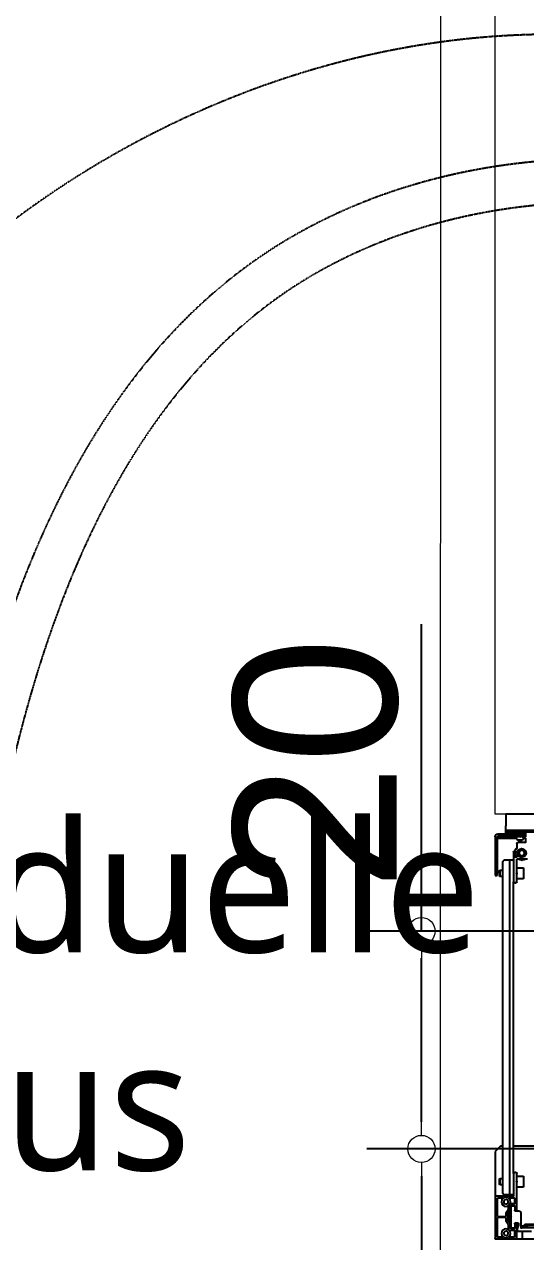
# Model space of a CAD drawing. Header units: millimetres. Extents: x 449410 to 506007, y -379864 to -318775.
# Drawn here: x 465997 to 466457, y -334214 to -333096 of the extents above; entities that cross this region are included whole.
import ezdxf

# ---------------------------------------------------------------- set-up
doc = ezdxf.new("R2010")
doc.units = ezdxf.units.MM
doc.linetypes.add('prlm_ef', pattern=[0.165, 0.1, -0.065])
doc.layers.add('_GAZELEC-BOITE INCORPO', color=36, linetype='Continuous', lineweight=18)
for name, color, linetype in [('_GAZELEC-EAU CHAUDE', 1, 'Continuous'), ('prlm-CHAUFF', 30, 'Continuous'), ('prlm-EAU-EF', 161, 'Continuous'), ('prlm-MOD', 64, 'Continuous')]:
    doc.layers.add(name, color=color, linetype=linetype)
doc.layers.add('prlm-xpoly', color=7, linetype='Continuous', plot=False)
doc.styles.add('Arial', font='arial.ttf')
doc.styles.add('prlm-chauff', font='trebucbi.ttf', dxfattribs={"height": 18})
doc.dimstyles.new('200', dxfattribs={"dimtxt": 150, "dimasz": 25, "dimexe": 50, "dimexo": 50, "dimgap": 20, "dimtad": 1, "dimdec": 0, "dimlfac": 0.1, "dimdsep": 46, "dimtxsty": 'Arial', "dimblk1": 'DOTBLANK', "dimblk2": 'DOTBLANK', "dimsah": 1, "dimcen": 25, "dimclrd": 5, "dimclre": 5, "dimadec": 0, "dimazin": 0, "dimtfac": 1, "dimtdec": 0, "dimtmove": 0, "dimatfit": 3, "dimldrblk": 'DOTBLANK', "dimfxl": 50, "dimtolj": 1, "dimtzin": 0, "dimarcsym": 0})

# ---------------------------------------------------------------- blocks, each defined once
blk = doc.blocks.new('MTI900_Alu_390')
at = {"layer": 'prlm-MOD', "color": 1, "linetype": 'Continuous'}
for p, q in [((-4.475, 0), (-4.472, 0)), ((-4.475, -0.003), (-4.475, 0)), ((-4.472, 0), (-4.278, 0)), ((-4.278, 0), (-4.225, 0)), ((-4.225, 0), (4.225, 0)), ((-4.225, -0.07), (-4.225, 0)), ((-4.475, -0.387), (-4.475, -0.003)), ((-4.457, -0.191), (-4.457, -0.021)), ((-4.454, -0.018), (-4.403, -0.018)), ((-4.395, -0.038), (-4.375, -0.027)), ((-4.395, -0.062), (-4.395, -0.038)), ((-4.375, -0.073), (-4.395, -0.062)), ((-4.375, -0.027), (-4.355, -0.038)), ((-4.355, -0.062), (-4.375, -0.073)), ((-4.355, -0.038), (-4.355, -0.062)), ((-4.353, -0.086), (-4.353, -0.129)), ((-4.347, -0.018), (-4.296, -0.018)), ((-4.335, -0.098), (-4.335, -0.134)), ((-4.298, -0.095), (-4.332, -0.095)), ((-4.296, -0.077), (-4.331, -0.077)), ((-4.33, -0.195), (-4.33, -0.103)), ((-4.327, -0.1), (-4.298, -0.1)), ((-4.295, -0.137), (-4.295, -0.098)), ((-4.293, -0.021), (-4.293, -0.074)), ((-4.275, -0.003), (-4.275, -0.137)), ((-4.27, -0.073), (-4.27, -0.09)), ((-4.27, -0.09), (-4.26, -0.12)), ((-4.267, -0.07), (-4.14, -0.07)), ((-4.235, -0.1), (-4.235, -0.24)), ((-3.963, -0.1), (-4.229, -0.1)), ((-4.225, -0.105), (-4.225, -0.1)), ((-4.225, -0.105), (-4.165, -0.105)), ((-4.225, -0.105), (-4.225, -0.12)), ((-4.457, -0.369), (-4.457, -0.209)), ((-4.376, -0.194), (-4.454, -0.194)), ((-4.454, -0.206), (-4.376, -0.206)), ((-4.373, -0.16), (-4.373, -0.191)), ((-4.373, -0.209), (-4.373, -0.24)), ((-4.354, -0.13), (-4.372, -0.159)), ((-4.338, -0.16), (-4.355, -0.19)), ((-4.355, -0.166), (-4.355, -0.234)), ((-4.355, -0.21), (-4.338, -0.24)), ((-4.336, -0.136), (-4.354, -0.164)), ((-4.33, -0.168), (-4.342, -0.168)), ((-4.338, -0.24), (-4.338, -0.16)), ((-4.33, -0.16), (-4.338, -0.16)), ((-4.325, -0.2), (-4.33, -0.195)), ((-4.33, -0.205), (-4.325, -0.2)), ((-4.33, -0.297), (-4.33, -0.205)), ((-4.295, -0.137), (-4.295, -0.142)), ((-4.278, -0.14), (-4.292, -0.14)), ((-4.292, -0.145), (-4.263, -0.145)), ((-4.26, -0.142), (-4.26, -0.12)), ((-4.225, -0.12), (-4.17, -0.12)), ((-4.203, -0.12), (-4.203, -0.125)), ((-4.203, -0.125), (-4.067, -0.125)), ((-4.203, -0.125), (-4.203, -0.135)), ((-4.203, -0.135), (-4.067, -0.135)), ((-4.395, -0.328), (-4.375, -0.317)), ((-4.395, -0.352), (-4.395, -0.328)), ((-4.375, -0.317), (-4.355, -0.328)), ((-4.373, -0.24), (-4.354, -0.27)), ((-4.355, -0.328), (-4.355, -0.352)), ((-4.354, -0.236), (-4.335, -0.265)), ((-4.353, -0.271), (-4.353, -0.304)), ((-4.33, -0.232), (-4.342, -0.232)), ((-4.338, -0.24), (-4.33, -0.24)), ((-4.335, -0.265), (-4.335, -0.302)), ((-4.332, -0.305), (-4.298, -0.305)), ((-4.328, -0.323), (-4.296, -0.323)), ((-4.298, -0.3), (-4.327, -0.3)), ((-4.295, -0.258), (-4.295, -0.263)), ((-4.295, -0.302), (-4.295, -0.263)), ((-4.293, -0.326), (-4.293, -0.369)), ((-4.25, -0.255), (-4.292, -0.255)), ((-4.292, -0.26), (-4.278, -0.26)), ((-4.275, -0.263), (-4.275, -0.52)), ((-4.25, -0.255), (-4.235, -0.24)), ((-4.475, -0.8), (-4.475, -0.387)), ((-4.308, -0.39), (-4.472, -0.39)), ((-4.403, -0.372), (-4.454, -0.372)), ((-4.395, -0.405), (-4.405, -0.415)), ((-4.405, -0.415), (-4.405, -3.465)), ((-4.375, -0.363), (-4.395, -0.352)), ((-4.34, -0.405), (-4.395, -0.405)), ((-4.355, -0.352), (-4.375, -0.363)), ((-4.296, -0.372), (-4.347, -0.372)), ((-4.305, -0.405), (-4.34, -0.405)), ((-4.34, -0.405), (-4.34, -3.475)), ((-4.305, -0.6), (-4.305, -0.393)), ((-4.43, -0.495), (-4.435, -0.5)), ((-4.435, -0.5), (-4.435, -0.55)), ((-4.435, -0.55), (-4.43, -0.555)), ((-4.43, -0.555), (-4.43, -0.495)), ((-4.405, -0.495), (-4.43, -0.495)), ((-4.43, -0.555), (-4.405, -0.555)), ((-4.275, -0.52), (-4.278, -0.523)), ((-4.278, -0.527), (-4.275, -0.53)), ((-4.215, -0.475), (-4.275, -0.475)), ((-4.275, -0.53), (-4.275, -0.52)), ((-4.275, -0.53), (-4.275, -0.6)), ((-4.215, -0.575), (-4.215, -0.475)), ((-4.305, -0.6), (-4.305, -3.277)), ((-4.285, -0.61), (-4.295, -0.61)), ((-4.275, -0.575), (-4.215, -0.575)), ((-4.425, -0.85), (-4.475, -0.8)), ((-4.405, -0.85), (-4.425, -0.85)), ((-3.825, -0.85), (-4.305, -0.85)), ((-4.475, -3.355), (-4.475, -3.335)), ((-4.475, -3.335), (-4.455, -3.335)), ((-4.455, -3.335), (-4.455, -3.355)), ((-4.43, -3.325), (-4.435, -3.33)), ((-4.435, -3.33), (-4.435, -3.38)), ((-4.43, -3.385), (-4.43, -3.325)), ((-4.405, -3.325), (-4.43, -3.325)), ((-4.305, -3.553), (-4.305, -3.277)), ((-4.295, -3.267), (-4.285, -3.267)), ((-4.276, -3.348), (-4.278, -3.35)), ((-4.275, -3.277), (-4.275, -3.346)), ((-4.215, -3.305), (-4.275, -3.305)), ((-4.275, -3.358), (-4.275, -3.346)), ((-4.215, -3.405), (-4.215, -3.305)), ((-4.475, -3.69), (-4.475, -3.355)), ((-4.455, -3.355), (-4.475, -3.355)), ((-4.455, -3.69), (-4.455, -3.355)), ((-4.435, -3.38), (-4.43, -3.385)), ((-4.43, -3.385), (-4.405, -3.385)), ((-4.278, -3.354), (-4.276, -3.356)), ((-4.275, -3.358), (-4.275, -3.484)), ((-4.275, -3.405), (-4.215, -3.405)), ((-4.405, -3.465), (-4.395, -3.475)), ((-4.34, -3.475), (-4.395, -3.475)), ((-4.305, -3.475), (-4.34, -3.475)), ((-4.277, -3.582), (-4.304, -3.555)), ((-4.291, -3.577), (-4.291, -3.568)), ((-4.29, -3.507), (-4.285, -3.504)), ((-4.29, -3.507), (-4.29, -3.549)), ((-4.274, -3.504), (-4.287, -3.504)), ((-4.287, -3.552), (-4.282, -3.552)), ((-4.279, -3.549), (-4.279, -3.545)), ((-4.276, -3.542), (-4.273, -3.542)), ((-4.272, -3.487), (-4.178, -3.487)), ((-4.271, -3.518), (-4.271, -3.507)), ((-4.266, -3.521), (-4.268, -3.521)), ((-4.24, -3.478), (-4.23, -3.472)), ((-4.23, -3.472), (-4.22, -3.478)), ((-4.195, -3.561), (-4.195, -3.523)), ((-4.455, -3.682), (-4.455, -3.68)), ((-4.452, -3.677), (-4.279, -3.677)), ((-4.281, -3.583), (-4.291, -3.577)), ((-4.277, -3.676), (-4.268, -3.663)), ((-4.276, -3.627), (-4.276, -3.584)), ((-4.198, -3.637), (-4.266, -3.637)), ((-4.263, -3.657), (-4.265, -3.659)), ((-4.225, -3.659), (-4.265, -3.659)), ((-4.265, -3.659), (-4.265, -3.662)), ((-4.265, -3.662), (-4.225, -3.662)), ((-4.227, -3.657), (-4.263, -3.657)), ((-4.261, -3.657), (-4.261, -3.662)), ((-4.247, -3.687), (-4.252, -3.692)), ((-4.238, -3.692), (-4.243, -3.687)), ((-4.229, -3.657), (-4.229, -3.662)), ((-4.225, -3.659), (-4.227, -3.657)), ((-4.225, -3.662), (-4.225, -3.659)), ((-4.222, -3.663), (-4.213, -3.676)), ((-4.211, -3.677), (-4.198, -3.677)), ((-4.195, -3.674), (-4.195, -3.64)), ((-4.215, -3.695), (-4.45, -3.695)), ((-4.215, -3.715), (-4.45, -3.715)), ((-4.285, -3.692), (-4.445, -3.692)), ((-4.378, -3.747), (-4.378, -3.727)), ((-4.378, -3.727), (-4.298, -3.727)), ((-4.375, -3.747), (-4.378, -3.747)), ((-4.375, -3.737), (4.375, -3.737)), ((-4.375, -3.747), (-4.375, -3.737)), ((4.375, -3.747), (-4.375, -3.747)), ((-4.375, -3.747), (-4.375, -3.792)), ((-4.375, -3.902), (-4.375, -3.792)), ((-4.345, -3.724), (-4.345, -3.718)), ((-4.342, -3.715), (-4.288, -3.715)), ((-4.298, -3.727), (-4.342, -3.727)), ((-4.298, -3.727), (-4.298, -3.737)), ((-4.295, -3.734), (-4.295, -3.73)), ((-4.265, -3.69), (-4.283, -3.69)), ((-4.283, -3.72), (-4.265, -3.72)), ((-4.265, -3.716), (-4.269, -3.72)), ((-4.265, -3.69), (-4.265, -3.695)), ((-4.262, -3.716), (-4.265, -3.716)), ((-4.252, -3.692), (-4.262, -3.692)), ((-4.261, -3.69), (-4.261, -3.695)), ((-4.26, -3.715), (-4.231, -3.715)), ((-4.247, -3.732), (-4.252, -3.737)), ((-4.241, -3.734), (-4.249, -3.734)), ((-4.238, -3.737), (-4.243, -3.732)), ((-4.228, -3.692), (-4.238, -3.692)), ((-4.229, -3.69), (-4.229, -3.695)), ((-4.225, -3.716), (-4.229, -3.716)), ((-4.225, -3.69), (-4.198, -3.69)), ((-4.225, -3.695), (-4.225, -3.69)), ((-4.221, -3.72), (-4.225, -3.716)), ((-4.225, -3.72), (-4.215, -3.72)), ((-4.215, -3.715), (-4.215, -3.695)), ((-4.215, -3.695), (-4.195, -3.695)), ((-4.195, -3.715), (-4.215, -3.715)), ((-4.215, -3.72), (-4.215, -3.722)), ((-4.212, -3.725), (-4.198, -3.725)), ((-4.195, -3.722), (-4.195, -3.693)), ((-4.375, -3.902), (4.375, -3.902))]:
    blk.add_line(p, q, dxfattribs=at)
for centre, radius in [((-4.375, -0.05), 0.0425), ((-4.375, -0.34), 0.0425), ((-4.23, -3.542), 0.035), ((-4.23, -3.542), 0.03), ((-4.23, -3.542), 0.025)]:
    blk.add_circle(centre, radius, dxfattribs=at)
for centre, radius, start, end in [((-4.472, -0.003), 0.003, 90, 180), ((-4.278, -0.003), 0.003, 0, 90), ((-4.454, -0.021), 0.003, 90, 180), ((-4.403, -0.021), 0.003, 84.5182, 90), ((-4.347, -0.021), 0.003, 90, 95.4817), ((-4.331, -0.067), 0.01, 213.6525, 270), ((-4.332, -0.098), 0.003, 90, 180), ((-4.327, -0.103), 0.003, 90, 180), ((-4.298, -0.098), 0.003, 0, 90), ((-4.298, -0.103), 0.003, 0, 90), ((-4.296, -0.021), 0.003, 0, 90), ((-4.296, -0.074), 0.003, 270, 0), ((-4.267, -0.073), 0.003, 90, 180), ((-4.267, -0.09), 0.003, 180, 198.4349), ((-4.232, -0.1), 0.003, 0, 180), ((-4.454, -0.191), 0.003, 180, 270), ((-4.454, -0.209), 0.003, 90, 180), ((-4.376, -0.191), 0.003, 270, 0), ((-4.376, -0.209), 0.003, 0, 90), ((-4.37, -0.16), 0.003, 146.3099, 180), ((-4.352, -0.166), 0.003, 146.3099, 180), ((-4.356, -0.129), 0.003, 326.3099, 0), ((-4.338, -0.134), 0.003, 326.3099, 0), ((-4.292, -0.137), 0.003, 180, 270), ((-4.292, -0.142), 0.003, 180, 270), ((-4.278, -0.137), 0.003, 270, 0), ((-4.263, -0.142), 0.003, 270, 0), ((-4.263, -0.12), 0.003, 0, 18.4349), ((-4.352, -0.234), 0.003, 180, 213.6901), ((-4.356, -0.271), 0.003, 0, 33.6901), ((-4.332, -0.302), 0.003, 180, 270), ((-4.328, -0.333), 0.01, 90, 133.851), ((-4.327, -0.297), 0.003, 180, 270), ((-4.298, -0.297), 0.003, 270, 0), ((-4.298, -0.302), 0.003, 270, 0), ((-4.296, -0.326), 0.003, 0, 90), ((-4.292, -0.258), 0.003, 90, 180), ((-4.292, -0.263), 0.003, 90, 180), ((-4.278, -0.263), 0.003, 0, 90), ((-4.472, -0.387), 0.003, 180, 270), ((-4.454, -0.369), 0.003, 180, 270), ((-4.403, -0.369), 0.003, 270, 275.4818), ((-4.347, -0.369), 0.003, 264.5182, 270), ((-4.308, -0.393), 0.003, 0, 90), ((-4.296, -0.369), 0.003, 270, 0), ((-4.276, -0.525), 0.003, 135, 225), ((-4.295, -0.6), 0.01, 180, 270), ((-4.285, -0.6), 0.01, 270, 0), ((-4.295, -3.277), 0.01, 90, 180), ((-4.285, -3.277), 0.01, 0, 90), ((-4.276, -3.352), 0.003, 135, 225), ((-4.278, -3.346), 0.003, 315, 0), ((-4.278, -3.358), 0.003, 0, 45), ((-4.302, -3.553), 0.003, 180, 225), ((-4.287, -3.507), 0.003, 90, 180), ((-4.23, -3.542), 0.06, 140.7035, 188.509), ((-4.23, -3.542), 0.065, 144.2242, 157.3801), ((-4.287, -3.549), 0.003, 180, 270), ((-4.23, -3.542), 0.065, 206.162, 224.9525), ((-4.282, -3.549), 0.003, 270, 0), ((-4.276, -3.545), 0.003, 90, 180), ((-4.272, -3.484), 0.003, 180, 270), ((-4.274, -3.507), 0.003, 0, 90), ((-4.273, -3.545), 0.003, 4.0006, 90), ((-4.268, -3.518), 0.003, 180, 270), ((-4.23, -3.542), 0.04, 184.0006, 146.0728), ((-4.23, -3.542), 0.04, 146.0728, 184.0006), ((-4.266, -3.518), 0.003, 270, 326.0728), ((-4.23, -3.542), 0.065, 57.7958, 122.2042), ((-4.23, -3.542), 0.06, 66.4435, 113.5565), ((-4.452, -3.68), 0.003, 90, 180), ((-4.445, -3.682), 0.01, 180, 270), ((-4.279, -3.674), 0.003, 270, 325.008), ((-4.279, -3.584), 0.003, 0, 45), ((-4.266, -3.627), 0.01, 180, 270), ((-4.265, -3.665), 0.003, 90, 145.008), ((-4.245, -3.689), 0.003, 45, 135), ((-4.225, -3.665), 0.003, 34.992, 90), ((-4.211, -3.674), 0.003, 214.992, 270), ((-4.198, -3.64), 0.003, 0, 90), ((-4.198, -3.674), 0.003, 270, 0), ((-4.45, -3.69), 0.025, 180, 270), ((-4.45, -3.69), 0.005, 180, 270), ((-4.342, -3.718), 0.003, 90, 180), ((-4.342, -3.724), 0.003, 180, 270), ((-4.298, -3.73), 0.003, 0, 90), ((-4.292, -3.734), 0.003, 180, 270), ((-4.288, -3.718), 0.003, 9.5941, 90), ((-4.283, -3.717), 0.003, 189.5941, 270), ((-4.283, -3.693), 0.003, 90, 160.5288), ((-4.265, -3.693), 0.003, 19.4712, 90), ((-4.275, -3.715), 0.01, 353.9388, 0), ((-4.265, -3.717), 0.003, 270, 350.4059), ((-4.26, -3.718), 0.003, 90, 170.4059), ((-4.245, -3.734), 0.003, 45, 135), ((-4.231, -3.718), 0.003, 9.5941, 90), ((-4.225, -3.693), 0.003, 90, 160.5288), ((-4.225, -3.717), 0.003, 189.5941, 270), ((-4.215, -3.715), 0.01, 180, 186.0612), ((-4.212, -3.722), 0.003, 180, 270), ((-4.198, -3.693), 0.003, 0, 90), ((-4.198, -3.722), 0.003, 270, 0)]:
    blk.add_arc(centre, radius, start, end, dxfattribs=at)
blk = doc.blocks.new('_DOTBLANK')
at = {"color": 0, "linetype": 'ByBlock'}
blk.add_line((-0.5, 0), (-1, 0), dxfattribs=at)
blk.add_circle((0, 0), 0.5, dxfattribs=at)
blk = doc.blocks.new('*D172')
at = {"layer": '_GAZELEC-BOITE INCORPO', "color": 5, "lineweight": -2, "transparency": 16777216}
for p, q in [((466971.1, -334128.7), (466311, -334128.7)), ((466361, -334153.7), (466361, -338507.7)), ((466971.1, -338532.7), (466311, -338532.7))]:
    blk.add_line(p, q, dxfattribs=at)
at = {"layer": '_GAZELEC-BOITE INCORPO', "color": 5, "lineweight": -2, "transparency": 16777216, "xscale": 25, "yscale": 25, "zscale": 25}
for p, rotation in [((466361, -334128.7), 90), ((466361, -338532.7), 270)]:
    blk.add_blockref('_DOTBLANK', p, dxfattribs=dict(at, rotation=rotation))
at = {"layer": '_GAZELEC-BOITE INCORPO', "color": 0, "transparency": 16777216, "insert": (466264.4, -336330.7), "char_height": 150, "attachment_point": 5, "rotation": 90, "style": 'Arial'}
blk.add_mtext('\\A1;440', dxfattribs=at)
blk = doc.blocks.new('*D173')
at = {"layer": '_GAZELEC-BOITE INCORPO', "color": 5, "lineweight": -2, "transparency": 16777216}
for p, q in [((466361, -333928.7), (466361, -333646.8)), ((466971.1, -333928.7), (466311, -333928.7)), ((466361, -334103.7), (466361, -333953.7)), ((466971.1, -334128.7), (466311, -334128.7))]:
    blk.add_line(p, q, dxfattribs=at)
at = {"layer": '_GAZELEC-BOITE INCORPO', "color": 5, "lineweight": -2, "transparency": 16777216, "xscale": 25, "yscale": 25, "zscale": 25}
for p, rotation in [((466361, -333928.7), 90), ((466361, -334128.7), 270)]:
    blk.add_blockref('_DOTBLANK', p, dxfattribs=dict(at, rotation=rotation))
at = {"layer": '_GAZELEC-BOITE INCORPO', "color": 0, "transparency": 16777216, "insert": (466264.4, -333775.2), "char_height": 150, "attachment_point": 5, "rotation": 90, "style": 'Arial'}
blk.add_mtext('\\A1;20', dxfattribs=at)

msp = doc.modelspace()

# ---------------------------------------------------------------- linework, layer by layer
at = {"layer": '_GAZELEC-EAU CHAUDE', "linetype": 'prlm_ef'}
msp.add_open_spline([(467096.576, -334031.966), (467096.625, -334011.303), (467096.673, -333990.666), (467096.689, -333951.753), (467096.665, -333933.476), (467096.415, -333878.602), (467096.012, -333841.989), (467094.117, -333769.073), (467092.625, -333732.77), (467089.115, -333678.827), (467087.734, -333660.931), (467084.817, -333629.101), (467083.375, -333615.127), (467080.674, -333591.881), (467079.509, -333582.567), (467077.011, -333564.014), (467075.678, -333554.766), (467071.427, -333527.101), (467068.261, -333508.764), (467057.81, -333454.049), (467049.573, -333417.964), (467023.42, -333318.374), (467002.983, -333255.576), (466956.104, -333131.343), (466929.662, -333069.907), (466872.15, -332947.739), (466841.08, -332887.007), (466775.725, -332765.597), (466741.441, -332704.921), (466671.098, -332582.969), (466635.04, -332521.694), (466562.608, -332397.878), (466526.234, -332335.336), (466473.526, -332241.813), (466456.744, -332211.587), (466423.346, -332150.172), (466406.737, -332118.975), (466379.773, -332066.915), (466369.249, -332046.225), (466338.125, -331983.74), (466317.983, -331941.543), (466279.258, -331856.27), (466260.675, -331813.191), (466208.395, -331684.445), (466177.413, -331597.783), (466125.394, -331423.188), (466104.356, -331335.253), (466078.099, -331178.535), (466070.443, -331109.725), (466064.224, -330972.889), (466065.662, -330904.859), (466077.838, -330782.097), (466086.909, -330727.117), (466103.897, -330656.372), (466108.236, -330639.905), (466115.209, -330615.678), (466117.553, -330607.856), (466122.403, -330592.272), (466124.909, -330584.507), (466132.659, -330561.287), (466138.133, -330545.909), (466155.376, -330500.054), (466167.964, -330469.858), (466201.699, -330394.657), (466223.91, -330350.042), (466270.283, -330261.695), (466294.446, -330217.962), (466342.953, -330130.913), (466367.296, -330087.596), (466414.421, -330000.959), (466437.202, -329957.64), (466479.497, -329870.62), (466499.01, -329826.921), (466521.77, -329768.117), (466527.198, -329753.342), (466534.614, -329731.891), (466536.843, -329725.257), (466541.179, -329711.959), (466543.287, -329705.291), (466549.435, -329685.233), (466553.3, -329671.787), (466564.232, -329631.237), (466570.635, -329603.92), (466587.012, -329523.535), (466594.893, -329469.765), (466606.303, -329360.665), (466609.833, -329305.335), (466613.982, -329193.524), (466614.6, -329137.044), (466614.406, -329026.216), (466613.664, -328971.906), (466612.918, -328917.437)], degree=3, knots=[0, 0, 0, 0, 62.07391494, 62.07391494, 117.05997884, 117.05997884, 227.03210666, 227.03210666, 337.00423447, 337.00423447, 391.99446995, 391.99446995, 435.40822605, 435.40822605, 464.62588504, 464.62588504, 493.84354403, 493.84354403, 552.27886201, 552.27886201, 669.14949798, 669.14949798, 877.76238052, 877.76238052, 1086.37526306, 1086.37526306, 1294.98814561, 1294.98814561, 1503.60102815, 1503.60102815, 1712.2139107, 1712.2139107, 1920.82679324, 1920.82679324, 2019.38759619, 2019.38759619, 2119.4243479, 2119.4243479, 2184.73338431, 2184.73338431, 2315.35145712, 2315.35145712, 2445.96952994, 2445.96952994, 2702.5976971, 2702.5976971, 2959.22586426, 2959.22586426, 3160.30278206, 3160.30278206, 3361.37969986, 3361.37969986, 3527.34036662, 3527.34036662, 3577.9797836, 3577.9797836, 3602.20568927, 3602.20568927, 3626.43159495, 3626.43159495, 3674.8834063, 3674.8834063, 3771.787029, 3771.787029, 3918.65152981, 3918.65152981, 4065.51603061, 4065.51603061, 4212.38053142, 4212.38053142, 4359.24503222, 4359.24503222, 4506.10953303, 4506.10953303, 4555.20974568, 4555.20974568, 4577.15860093, 4577.15860093, 4599.10745618, 4599.10745618, 4643.00516669, 4643.00516669, 4730.8005877, 4730.8005877, 4898.89369949, 4898.89369949, 5066.98681129, 5066.98681129, 5235.07992308, 5235.07992308, 5394.69273674, 5394.69273674, 5394.69273674, 5394.69273674], dxfattribs=at)
msp.add_spline([(467041.49, -334088.01), (467041.49, -333806.684), (466947.812, -333468.068), (466595.37, -333264.893), (466243.356, -333337.564), (465975.692, -333820.893), (466275.168, -335032.766), (467207.262, -335412.212), (467721.338, -335442.189)], degree=3, dxfattribs=at)
at = {"layer": 'prlm-EAU-EF', "linetype": 'prlm_ef'}
for points in [[(467136.576, -334032.06), (467136.576, -333913.964), (467118.036, -333568.951), (466392.104, -332002.383), (466153.656, -330626.824), (466576.094, -329733.898), (466652.915, -328916.89)], [(467119.432, -334111.776), (467119.432, -334028.926), (467110.337, -333794.61), (467058.834, -333465.893), (466934.204, -333279.88), (466603.594, -333116.172), (466275.272, -333133.912), (465933.871, -333319.186), (465568.051, -334030.302), (465972.618, -336125.359), (466800.263, -336544.098), (467746.658, -336552.369)]]:
    msp.add_spline(points, degree=3, dxfattribs=at)
msp.add_open_spline([(467081.47, -334089.266), (467082.79, -334047.271), (467084.12, -334005.015), (467085.152, -333919.5), (467084.854, -333876.239), (467082.243, -333817.701), (467081.414, -333803.069), (467079.315, -333773.606), (467078.041, -333758.785), (467073.59, -333716.299), (467069.719, -333688.543), (467059.236, -333633.442), (467052.624, -333606.094), (467037.718, -333558.605), (467030.149, -333538.239), (467012.449, -333498.537), (467002.318, -333479.199), (466987.863, -333456.045), (466984.933, -333451.537), (466979.184, -333443.052), (466976.385, -333439.071), (466970.658, -333431.209), (466967.728, -333427.327), (466958.747, -333415.83), (466952.504, -333408.363), (466933.066, -333386.565), (466919.161, -333372.839), (466889.743, -333347.045), (466874.229, -333334.977), (466833.629, -333306.846), (466807.687, -333291.866), (466753.579, -333265.95), (466725.413, -333255.013), (466667.657, -333237.398), (466638.066, -333230.719), (466598.558, -333224.885), (466588.931, -333223.703), (466569.657, -333221.806), (466560.009, -333221.091), (466531.066, -333219.643), (466511.775, -333219.606), (466460.59, -333221.945), (466428.882, -333225.951), (466366.986, -333238.979), (466336.795, -333248.002), (466278.902, -333271.054), (466251.197, -333285.085), (466220.905, -333304.417), (466216.598, -333307.27), (466208.102, -333313.103), (466203.911, -333316.086), (466191.51, -333325.223), (466183.469, -333331.568), (466157.649, -333353.305), (466140.834, -333369.712), (466109.445, -333404.62), (466094.87, -333423.122), (466067.78, -333461.852), (466055.264, -333482.081), (466032.104, -333523.939), (466021.459, -333545.569), (466001.854, -333589.928), (465992.895, -333612.658), (465971.381, -333673.344), (465960.06, -333711.965), (465946.48, -333766.885), (465942.838, -333782.789), (465936.725, -333811.519), (465934.164, -333824.328), (465929.348, -333850.003), (465927.094, -333862.868), (465920.796, -333901.525), (465917.214, -333927.382), (465908.323, -334005.088), (465904.864, -334057.071), (465902.327, -334190.169), (465906.846, -334271.075), (465928.073, -334429.697), (465944.781, -334507.415), (465990.505, -334657.147), (466019.522, -334729.164), (466081.091, -334847.686), (466110.881, -334896.029), (466159.59, -334962.528), (466175.75, -334982.947), (466206.432, -335018.765), (466220.701, -335034.392), (466244.187, -335058.479), (466253.08, -335067.252), (466271.186, -335084.438), (466280.399, -335092.853), (466308.499, -335117.579), (466327.845, -335133.368), (466388.726, -335179.635), (466432.045, -335207.945), (466522.327, -335259.381), (466569.29, -335282.509), (466665.892, -335324.081), (466715.532, -335342.524), (466816.548, -335375.208), (466867.925, -335389.447), (467001.196, -335421.275), (467083.69, -335436.103), (467183.457, -335449.6), (467201.483, -335451.859), (467237.418, -335456.028), (467255.33, -335457.939), (467308.912, -335463.208), (467344.428, -335466.102), (467455.316, -335473.7), (467530.072, -335476.719), (467643.132, -335480.195), (467681.756, -335481.186), (467720.312, -335482.176)], degree=3, knots=[0, 0, 0, 0, 127.20807198, 127.20807198, 254.41614396, 254.41614396, 296.51630869, 296.51630869, 338.61647342, 338.61647342, 416.89649849, 416.89649849, 495.17652357, 495.17652357, 555.63865335, 555.63865335, 616.10078312, 616.10078312, 630.89467562, 630.89467562, 644.2485237, 644.2485237, 657.60237179, 657.60237179, 684.31006796, 684.31006796, 737.72546029, 737.72546029, 791.14085263, 791.14085263, 871.69447793, 871.69447793, 952.24810323, 952.24810323, 1032.80172853, 1032.80172853, 1058.64324498, 1058.64324498, 1084.48476144, 1084.48476144, 1136.16779434, 1136.16779434, 1222.3578727, 1222.3578727, 1308.54795106, 1308.54795106, 1394.73802942, 1394.73802942, 1409.22331996, 1409.22331996, 1423.7086105, 1423.7086105, 1452.67919157, 1452.67919157, 1519.40071213, 1519.40071213, 1586.12223268, 1586.12223268, 1652.84375323, 1652.84375323, 1719.56527379, 1719.56527379, 1786.28679434, 1786.28679434, 1894.56798411, 1894.56798411, 1938.40478655, 1938.40478655, 1973.56663333, 1973.56663333, 2008.72848012, 2008.72848012, 2079.05217369, 2079.05217369, 2219.69956083, 2219.69956083, 2440.15705222, 2440.15705222, 2660.61454361, 2660.61454361, 2881.072035, 2881.072035, 3045.6134367, 3045.6134367, 3121.74786154, 3121.74786154, 3183.73155411, 3183.73155411, 3220.3168146, 3220.3168146, 3256.90207509, 3256.90207509, 3330.07259607, 3330.07259607, 3480.80699956, 3480.80699956, 3631.54140305, 3631.54140305, 3782.27580654, 3782.27580654, 3933.01021003, 3933.01021003, 4170.20947066, 4170.20947066, 4222.65496963, 4222.65496963, 4275.1004686, 4275.1004686, 4379.99146653, 4379.99146653, 4604.17738411, 4604.17738411, 4721.04968831, 4721.04968831, 4721.04968831, 4721.04968831], dxfattribs=at)
at = {"layer": 'prlm-xpoly', "lineweight": 0}
for points in [[(465256.987, -334694.863), (466378.675, -334693.164), (466378.794, -332452.164), (467828.003, -332452.164), (467827.973, -330998.743), (465256.935, -330998.156), (465256.983, -333432.864), (464587.318, -333433.113), (464587.319, -334644.863), (465256.987, -334644.846)], [(467828.003, -332502.007), (466428.461, -332502.164), (466428.329, -333821.164), (467828.002, -333821.164)]]:
    msp.add_lwpolyline(points, close=True, dxfattribs=at)

# ---------------------------------------------------------------- block references
at = {"layer": 'prlm-MOD', "xscale": -99.99999999999972, "yscale": 99.99999999999974, "zscale": 99.9999999999996, "rotation": 180.0001153397704}
msp.add_blockref('MTI900_Alu_390', (466876.118, -334211.165), dxfattribs=at)

# ---------------------------------------------------------------- texts
at = {"layer": 'prlm-CHAUFF', "insert": (464774.792, -333828.192), "char_height": 120, "width": 1804.18078, "attachment_point": 1, "style": 'prlm-chauff'}
msp.add_mtext('Chaudière individuelle Chappée Initiaplus Compact 28 ', dxfattribs=at)

# ---------------------------------------------------------------- dimensions: what is measured, and where the dimension line sits
at = {"layer": '_GAZELEC-BOITE INCORPO'}
for base, p2, picture, middle in [((466360.996, -333928.672), (467021.117, -333928.672), '*D173', (466264.41, -333775.213)), ((466360.996, -338532.697), (467021.124, -338532.697), '*D172', (466264.41, -336330.681))]:
    dim = msp.add_linear_dim(base=base, p1=(467021.124, -334128.666), p2=p2, angle=90, dimstyle='200', dxfattribs=at)
    dim.commit()
    dim.dimension.update_dxf_attribs({"geometry": picture, "text_midpoint": middle})

doc.saveas('drawing.dxf')
